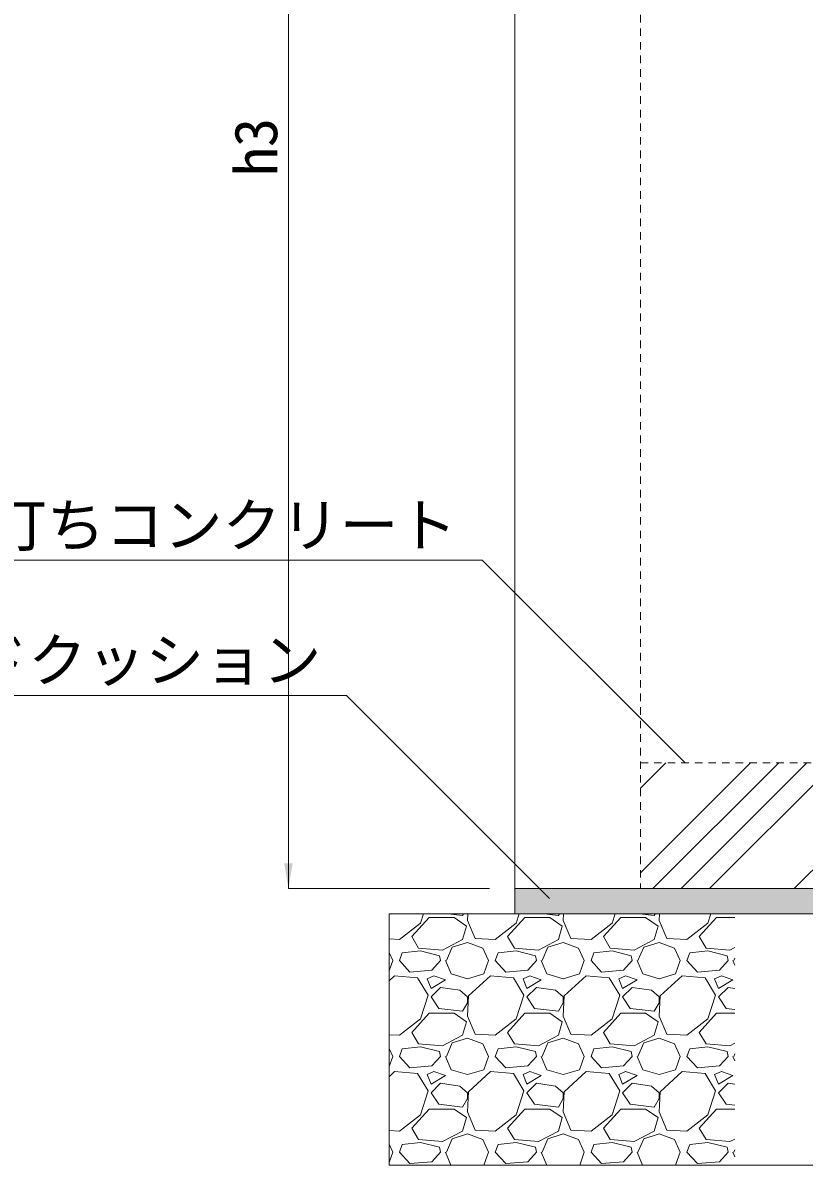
# Model space of a CAD drawing. Units: millimetres at full size, sheet at 1:20; details may follow other scales. Extents: x 77366 to 95666, y -7115 to 5664.
# Drawn here: x 78842 to 79463, y 2775 to 3684 of the extents above; entities that cross this region are included whole.
import ezdxf
from ezdxf.enums import TextEntityAlignment as Align

# ---------------------------------------------------------------- set-up
doc = ezdxf.new("R2010")
doc.units = ezdxf.units.MM
doc.header["$LTSCALE"] = 20
doc.linetypes.add('USER1', pattern=[0.54, 0.3, -0.24])
for name, color, linetype, lineweight in [('ハッチング', 7, 'Continuous', 5), ('基礎', 7, 'Continuous', 5), ('寸法線', 7, 'Continuous', 13), ('引出線', 4, 'Continuous', 13), ('本体', 2, 'Continuous', 20), ('補助線', 8, 'Continuous', 13)]:
    doc.layers.add(name, color=color, linetype=linetype, lineweight=lineweight)
doc.styles.add('ＭＳ ゴシック', font='')
doc.styles.get('ＭＳ ゴシック').set_extended_font_data('MS Gothic')

# ---------------------------------------------------------------- blocks, each defined once
blk = doc.blocks.new('filled_arrow')
at = {"color": 0, "linetype": 'Continuous', "lineweight": -2}
blk.add_solid([(7.5, 1.25), (0, 0), (7.5, -1.25)], dxfattribs=at)

msp = doc.modelspace()

# ---------------------------------------------------------------- hatches: boundary and pattern name
at = {"layer": 'ハッチング', "lineweight": 9}
h = msp.add_hatch(dxfattribs=at)
h.set_pattern_fill('USER', color=256, style=0, pattern_type=2)
h.set_pattern_definition([(45, (-7.5, 178.71), (-67.35192, 67.35192), []), (45, (14.95, 178.71), (-67.35192, 67.35192), []), (45, (37.4, 178.71), (-67.35192, 67.35192), []), (45, (59.85, 178.71), (-67.35192, 67.35192), [])])
h.paths.add_polyline_path([(79333.3, 3095.17), (79333.3, 2995.17), (79783.3, 2995.17), (79783.3, 3095.17)])
at = {"layer": '補助線'}
msp.add_hatch(color=7, dxfattribs=at).paths.add_polyline_path([(79883.3, 2975.17), (79883.3, 2995.17), (79233.3, 2995.17), (79233.3, 2975.17)])

# ---------------------------------------------------------------- linework, layer by layer
at = {"layer": '基礎', "color": 3, "lineweight": 13}
for p, q in [((79233.3, 2995.17), (79233.3, 2975.17)), ((79343.3, 2995.17), (79773.3, 2995.17)), ((79133.3, 2975.17), (79983.3, 2975.17)), ((79133.3, 2975.17), (79133.3, 2775.17)), ((79133.3, 2775.17), (79983.3, 2775.17))]:
    msp.add_line(p, q, dxfattribs=at)
at = {"layer": '基礎'}
for p, q in [((79151.45, 2957), (79165.17, 2972.24)), ((79158.31, 2967.67), (79160.71, 2975.17)), ((79165.17, 2972.24), (79184.98, 2972.24)), ((79180.11, 2975.17), (79191.84, 2973.76)), ((79184.98, 2972.24), (79194.89, 2965.38)), ((79191.84, 2973.76), (79192.62, 2975.17)), ((79195.9, 2975.17), (79195.65, 2969.95)), ((79227.65, 2957), (79241.37, 2972.24)), ((79234.51, 2967.67), (79236.91, 2975.17)), ((79241.37, 2972.24), (79261.18, 2972.24)), ((79256.31, 2975.17), (79268.04, 2973.76)), ((79261.18, 2972.24), (79271.09, 2965.38)), ((79268.04, 2973.76), (79268.82, 2975.17)), ((79272.1, 2975.17), (79271.85, 2969.95)), ((79303.85, 2957), (79317.57, 2972.24)), ((79310.71, 2967.67), (79313.11, 2975.17)), ((79317.57, 2972.24), (79337.38, 2972.24)), ((79332.51, 2975.17), (79344.24, 2973.76)), ((79337.38, 2972.24), (79347.29, 2965.38)), ((79344.24, 2973.76), (79345.02, 2975.17)), ((79348.3, 2975.17), (79348.05, 2969.95)), ((79380.05, 2957), (79393.77, 2972.24)), ((79386.91, 2967.67), (79389.31, 2975.17)), ((79393.77, 2972.24), (79408.3, 2972.24)), ((79141.55, 2954.71), (79158.31, 2967.67)), ((79194.89, 2965.38), (79191.84, 2954.71)), ((79195.65, 2969.95), (79201.75, 2955.48)), ((79217.75, 2954.71), (79234.51, 2967.67)), ((79271.09, 2965.38), (79268.04, 2954.71)), ((79271.85, 2969.95), (79277.95, 2955.48)), ((79293.95, 2954.71), (79310.71, 2967.67)), ((79347.29, 2965.38), (79344.24, 2954.71)), ((79348.05, 2969.95), (79354.15, 2955.48)), ((79370.15, 2954.71), (79386.91, 2967.67)), ((79133.3, 2955.11), (79141.55, 2954.71)), ((79156.79, 2947.86), (79151.45, 2957)), ((79191.84, 2954.71), (79175.84, 2946.33)), ((79201.75, 2955.48), (79217.75, 2954.71)), ((79232.99, 2947.86), (79227.65, 2957)), ((79268.04, 2954.71), (79252.04, 2946.33)), ((79277.95, 2955.48), (79293.95, 2954.71)), ((79309.19, 2947.86), (79303.85, 2957)), ((79344.24, 2954.71), (79328.24, 2946.33)), ((79354.15, 2955.48), (79370.15, 2954.71)), ((79385.39, 2947.86), (79380.05, 2957)), ((79158.31, 2945.57), (79143.83, 2944.05)), ((79175.84, 2946.33), (79156.79, 2947.86)), ((79173.55, 2941.76), (79158.31, 2945.57)), ((79178.89, 2937.95), (79183.46, 2948.62)), ((79183.46, 2948.62), (79195.65, 2952.43)), ((79195.65, 2952.43), (79207.84, 2947.86)), ((79207.84, 2947.86), (79212.41, 2937.95)), ((79234.51, 2945.57), (79220.03, 2944.05)), ((79252.04, 2946.33), (79232.99, 2947.86)), ((79249.75, 2941.76), (79234.51, 2945.57)), ((79255.09, 2937.95), (79259.66, 2948.62)), ((79259.66, 2948.62), (79271.85, 2952.43)), ((79271.85, 2952.43), (79284.04, 2947.86)), ((79284.04, 2947.86), (79288.61, 2937.95)), ((79310.71, 2945.57), (79296.23, 2944.05)), ((79328.24, 2946.33), (79309.19, 2947.86)), ((79325.95, 2941.76), (79310.71, 2945.57)), ((79331.29, 2937.95), (79335.86, 2948.62)), ((79335.86, 2948.62), (79348.05, 2952.43)), ((79348.05, 2952.43), (79360.24, 2947.86)), ((79360.24, 2947.86), (79364.81, 2937.95)), ((79386.91, 2945.57), (79372.43, 2944.05)), ((79404.44, 2946.33), (79385.39, 2947.86)), ((79402.15, 2941.76), (79386.91, 2945.57)), ((79408.3, 2948.35), (79404.44, 2946.33)), ((79133.3, 2944.27), (79136.21, 2937.95)), ((79133.3, 2929.78), (79136.21, 2937.95)), ((79141.55, 2937.95), (79143.83, 2944.05)), ((79149.93, 2928.81), (79141.55, 2937.95)), ((79174.31, 2937.95), (79167.46, 2930.33)), ((79174.31, 2937.95), (79173.55, 2941.76)), ((79178.12, 2937.95), (79182.7, 2927.28)), ((79208.6, 2927.28), (79212.41, 2937.95)), ((79217.75, 2937.95), (79220.03, 2944.05)), ((79226.13, 2928.81), (79217.75, 2937.95)), ((79250.51, 2937.95), (79243.66, 2930.33)), ((79250.51, 2937.95), (79249.75, 2941.76)), ((79254.32, 2937.95), (79258.9, 2927.28)), ((79284.8, 2927.28), (79288.61, 2937.95)), ((79293.95, 2937.95), (79296.23, 2944.05)), ((79302.33, 2928.81), (79293.95, 2937.95)), ((79326.71, 2937.95), (79319.86, 2930.33)), ((79326.71, 2937.95), (79325.95, 2941.76)), ((79330.52, 2937.95), (79335.1, 2927.28)), ((79361, 2927.28), (79364.81, 2937.95)), ((79370.15, 2937.95), (79372.43, 2944.05)), ((79378.53, 2928.81), (79370.15, 2937.95)), ((79402.91, 2937.95), (79396.06, 2930.33)), ((79402.91, 2937.95), (79402.15, 2941.76)), ((79406.72, 2937.95), (79408.3, 2934.28)), ((79407.49, 2937.95), (79408.3, 2939.84)), ((79167.46, 2930.33), (79149.93, 2928.81)), ((79182.7, 2927.28), (79195.65, 2923.47)), ((79195.65, 2923.47), (79208.6, 2927.28)), ((79243.66, 2930.33), (79226.13, 2928.81)), ((79258.9, 2927.28), (79271.85, 2923.47)), ((79271.85, 2923.47), (79284.8, 2927.28)), ((79319.86, 2930.33), (79302.33, 2928.81)), ((79335.1, 2927.28), (79348.05, 2923.47)), ((79348.05, 2923.47), (79361, 2927.28)), ((79396.06, 2930.33), (79378.53, 2928.81)), ((79137.74, 2925.76), (79133.3, 2921.7)), ((79156.03, 2924.23), (79137.74, 2925.76)), ((79164.41, 2910.52), (79156.03, 2924.23)), ((79168.98, 2925.76), (79163.65, 2923.47)), ((79163.65, 2923.47), (79166.69, 2915.85)), ((79166.69, 2915.85), (79178.12, 2922.71)), ((79178.12, 2922.71), (79168.98, 2925.76)), ((79213.94, 2925.76), (79196.41, 2909.76)), ((79232.23, 2924.23), (79213.94, 2925.76)), ((79240.61, 2910.52), (79232.23, 2924.23)), ((79245.18, 2925.76), (79239.85, 2923.47)), ((79239.85, 2923.47), (79242.89, 2915.85)), ((79242.89, 2915.85), (79254.32, 2922.71)), ((79254.32, 2922.71), (79245.18, 2925.76)), ((79290.14, 2925.76), (79272.61, 2909.76)), ((79308.43, 2924.23), (79290.14, 2925.76)), ((79316.81, 2910.52), (79308.43, 2924.23)), ((79321.38, 2925.76), (79316.05, 2923.47)), ((79316.05, 2923.47), (79319.09, 2915.85)), ((79319.09, 2915.85), (79330.52, 2922.71)), ((79330.52, 2922.71), (79321.38, 2925.76)), ((79366.34, 2925.76), (79348.81, 2909.76)), ((79384.63, 2924.23), (79366.34, 2925.76)), ((79393.01, 2910.52), (79384.63, 2924.23)), ((79397.58, 2925.76), (79392.25, 2923.47)), ((79392.25, 2923.47), (79395.29, 2915.85)), ((79395.29, 2915.85), (79406.72, 2922.71)), ((79406.72, 2922.71), (79397.58, 2925.76)), ((79158.31, 2891.47), (79164.41, 2910.52)), ((79174.31, 2916.61), (79166.69, 2908.99)), ((79166.69, 2908.99), (79172.79, 2899.85)), ((79189.55, 2914.33), (79174.31, 2916.61)), ((79195.65, 2908.99), (79189.55, 2914.33)), ((79196.41, 2909.76), (79195.65, 2893.75)), ((79195.65, 2904.42), (79195.65, 2908.99)), ((79234.51, 2891.47), (79240.61, 2910.52)), ((79250.51, 2916.61), (79242.89, 2908.99)), ((79242.89, 2908.99), (79248.99, 2899.85)), ((79265.75, 2914.33), (79250.51, 2916.61)), ((79271.85, 2908.99), (79265.75, 2914.33)), ((79272.61, 2909.76), (79271.85, 2893.75)), ((79271.85, 2904.42), (79271.85, 2908.99)), ((79310.71, 2891.47), (79316.81, 2910.52)), ((79326.71, 2916.61), (79319.09, 2908.99)), ((79319.09, 2908.99), (79325.19, 2899.85)), ((79341.95, 2914.33), (79326.71, 2916.61)), ((79348.05, 2908.99), (79341.95, 2914.33)), ((79348.81, 2909.76), (79348.05, 2893.75)), ((79348.05, 2904.42), (79348.05, 2908.99)), ((79386.91, 2891.47), (79393.01, 2910.52)), ((79402.91, 2916.61), (79395.29, 2908.99)), ((79395.29, 2908.99), (79401.39, 2899.85)), ((79408.3, 2915.81), (79402.91, 2916.61)), ((79172.79, 2899.85), (79191.84, 2897.56)), ((79191.84, 2897.56), (79195.65, 2904.42)), ((79248.99, 2899.85), (79268.04, 2897.56)), ((79268.04, 2897.56), (79271.85, 2904.42)), ((79325.19, 2899.85), (79344.24, 2897.56)), ((79344.24, 2897.56), (79348.05, 2904.42)), ((79401.39, 2899.85), (79408.3, 2899.02)), ((79141.55, 2878.51), (79158.31, 2891.47)), ((79151.45, 2880.8), (79165.17, 2896.04)), ((79165.17, 2896.04), (79184.98, 2896.04)), ((79184.98, 2896.04), (79194.89, 2889.18)), ((79195.65, 2893.75), (79201.75, 2879.28)), ((79217.75, 2878.51), (79234.51, 2891.47)), ((79227.65, 2880.8), (79241.37, 2896.04)), ((79241.37, 2896.04), (79261.18, 2896.04)), ((79261.18, 2896.04), (79271.09, 2889.18)), ((79271.85, 2893.75), (79277.95, 2879.28)), ((79293.95, 2878.51), (79310.71, 2891.47)), ((79303.85, 2880.8), (79317.57, 2896.04)), ((79317.57, 2896.04), (79337.38, 2896.04)), ((79337.38, 2896.04), (79347.29, 2889.18)), ((79348.05, 2893.75), (79354.15, 2879.28)), ((79370.15, 2878.51), (79386.91, 2891.47)), ((79380.05, 2880.8), (79393.77, 2896.04)), ((79393.77, 2896.04), (79408.3, 2896.04)), ((79194.89, 2889.18), (79191.84, 2878.51)), ((79271.09, 2889.18), (79268.04, 2878.51)), ((79347.29, 2889.18), (79344.24, 2878.51)), ((79133.3, 2878.91), (79141.55, 2878.51)), ((79156.79, 2871.66), (79151.45, 2880.8)), ((79191.84, 2878.51), (79175.84, 2870.13)), ((79178.89, 2861.75), (79183.46, 2872.42)), ((79183.46, 2872.42), (79195.65, 2876.23)), ((79195.65, 2876.23), (79207.84, 2871.66)), ((79201.75, 2879.28), (79217.75, 2878.51)), ((79232.99, 2871.66), (79227.65, 2880.8)), ((79268.04, 2878.51), (79252.04, 2870.13)), ((79255.09, 2861.75), (79259.66, 2872.42)), ((79259.66, 2872.42), (79271.85, 2876.23)), ((79271.85, 2876.23), (79284.04, 2871.66)), ((79277.95, 2879.28), (79293.95, 2878.51)), ((79309.19, 2871.66), (79303.85, 2880.8)), ((79344.24, 2878.51), (79328.24, 2870.13)), ((79331.29, 2861.75), (79335.86, 2872.42)), ((79335.86, 2872.42), (79348.05, 2876.23)), ((79348.05, 2876.23), (79360.24, 2871.66)), ((79354.15, 2879.28), (79370.15, 2878.51)), ((79385.39, 2871.66), (79380.05, 2880.8)), ((79408.3, 2872.15), (79404.44, 2870.13)), ((79133.3, 2868.07), (79136.21, 2861.75)), ((79141.55, 2861.75), (79143.83, 2867.85)), ((79158.31, 2869.37), (79143.83, 2867.85)), ((79175.84, 2870.13), (79156.79, 2871.66)), ((79173.55, 2865.56), (79158.31, 2869.37)), ((79174.31, 2861.75), (79173.55, 2865.56)), ((79207.84, 2871.66), (79212.41, 2861.75)), ((79217.75, 2861.75), (79220.03, 2867.85)), ((79234.51, 2869.37), (79220.03, 2867.85)), ((79252.04, 2870.13), (79232.99, 2871.66)), ((79249.75, 2865.56), (79234.51, 2869.37)), ((79250.51, 2861.75), (79249.75, 2865.56)), ((79284.04, 2871.66), (79288.61, 2861.75)), ((79293.95, 2861.75), (79296.23, 2867.85)), ((79310.71, 2869.37), (79296.23, 2867.85)), ((79328.24, 2870.13), (79309.19, 2871.66)), ((79325.95, 2865.56), (79310.71, 2869.37)), ((79326.71, 2861.75), (79325.95, 2865.56)), ((79360.24, 2871.66), (79364.81, 2861.75)), ((79370.15, 2861.75), (79372.43, 2867.85)), ((79386.91, 2869.37), (79372.43, 2867.85)), ((79404.44, 2870.13), (79385.39, 2871.66)), ((79402.15, 2865.56), (79386.91, 2869.37)), ((79402.91, 2861.75), (79402.15, 2865.56)), ((79407.49, 2861.75), (79408.3, 2863.64)), ((79133.3, 2853.58), (79136.21, 2861.75)), ((79149.93, 2852.61), (79141.55, 2861.75)), ((79167.46, 2854.13), (79149.93, 2852.61)), ((79174.31, 2861.75), (79167.46, 2854.13)), ((79178.12, 2861.75), (79182.7, 2851.08)), ((79208.6, 2851.08), (79212.41, 2861.75)), ((79226.13, 2852.61), (79217.75, 2861.75)), ((79243.66, 2854.13), (79226.13, 2852.61)), ((79250.51, 2861.75), (79243.66, 2854.13)), ((79254.32, 2861.75), (79258.9, 2851.08)), ((79284.8, 2851.08), (79288.61, 2861.75)), ((79302.33, 2852.61), (79293.95, 2861.75)), ((79319.86, 2854.13), (79302.33, 2852.61)), ((79326.71, 2861.75), (79319.86, 2854.13)), ((79330.52, 2861.75), (79335.1, 2851.08)), ((79361, 2851.08), (79364.81, 2861.75)), ((79378.53, 2852.61), (79370.15, 2861.75)), ((79396.06, 2854.13), (79378.53, 2852.61)), ((79402.91, 2861.75), (79396.06, 2854.13)), ((79406.72, 2861.75), (79408.3, 2858.08)), ((79137.74, 2849.56), (79133.3, 2845.5)), ((79156.03, 2848.03), (79137.74, 2849.56)), ((79164.41, 2834.32), (79156.03, 2848.03)), ((79168.98, 2849.56), (79163.65, 2847.27)), ((79163.65, 2847.27), (79166.69, 2839.65)), ((79166.69, 2839.65), (79178.12, 2846.51)), ((79178.12, 2846.51), (79168.98, 2849.56)), ((79182.7, 2851.08), (79195.65, 2847.27)), ((79195.65, 2847.27), (79208.6, 2851.08)), ((79213.94, 2849.56), (79196.41, 2833.56)), ((79232.23, 2848.03), (79213.94, 2849.56)), ((79240.61, 2834.32), (79232.23, 2848.03)), ((79245.18, 2849.56), (79239.85, 2847.27)), ((79239.85, 2847.27), (79242.89, 2839.65)), ((79242.89, 2839.65), (79254.32, 2846.51)), ((79254.32, 2846.51), (79245.18, 2849.56)), ((79258.9, 2851.08), (79271.85, 2847.27)), ((79271.85, 2847.27), (79284.8, 2851.08)), ((79290.14, 2849.56), (79272.61, 2833.56)), ((79308.43, 2848.03), (79290.14, 2849.56)), ((79316.81, 2834.32), (79308.43, 2848.03)), ((79321.38, 2849.56), (79316.05, 2847.27)), ((79316.05, 2847.27), (79319.09, 2839.65)), ((79319.09, 2839.65), (79330.52, 2846.51)), ((79330.52, 2846.51), (79321.38, 2849.56)), ((79335.1, 2851.08), (79348.05, 2847.27)), ((79348.05, 2847.27), (79361, 2851.08)), ((79366.34, 2849.56), (79348.81, 2833.56)), ((79384.63, 2848.03), (79366.34, 2849.56)), ((79393.01, 2834.32), (79384.63, 2848.03)), ((79397.58, 2849.56), (79392.25, 2847.27)), ((79392.25, 2847.27), (79395.29, 2839.65)), ((79395.29, 2839.65), (79406.72, 2846.51)), ((79406.72, 2846.51), (79397.58, 2849.56)), ((79174.31, 2840.41), (79166.69, 2832.79)), ((79189.55, 2838.13), (79174.31, 2840.41)), ((79195.65, 2832.79), (79189.55, 2838.13)), ((79250.51, 2840.41), (79242.89, 2832.79)), ((79265.75, 2838.13), (79250.51, 2840.41)), ((79271.85, 2832.79), (79265.75, 2838.13)), ((79326.71, 2840.41), (79319.09, 2832.79)), ((79341.95, 2838.13), (79326.71, 2840.41)), ((79348.05, 2832.79), (79341.95, 2838.13)), ((79402.91, 2840.41), (79395.29, 2832.79)), ((79408.3, 2839.61), (79402.91, 2840.41)), ((79158.31, 2815.27), (79164.41, 2834.32)), ((79166.69, 2832.79), (79172.79, 2823.65)), ((79191.84, 2821.36), (79195.65, 2828.22)), ((79196.41, 2833.56), (79195.65, 2817.55)), ((79195.65, 2828.22), (79195.65, 2832.79)), ((79234.51, 2815.27), (79240.61, 2834.32)), ((79242.89, 2832.79), (79248.99, 2823.65)), ((79268.04, 2821.36), (79271.85, 2828.22)), ((79272.61, 2833.56), (79271.85, 2817.55)), ((79271.85, 2828.22), (79271.85, 2832.79)), ((79310.71, 2815.27), (79316.81, 2834.32)), ((79319.09, 2832.79), (79325.19, 2823.65)), ((79344.24, 2821.36), (79348.05, 2828.22)), ((79348.81, 2833.56), (79348.05, 2817.55)), ((79348.05, 2828.22), (79348.05, 2832.79)), ((79386.91, 2815.27), (79393.01, 2834.32)), ((79395.29, 2832.79), (79401.39, 2823.65)), ((79151.45, 2804.6), (79165.17, 2819.84)), ((79165.17, 2819.84), (79184.98, 2819.84)), ((79172.79, 2823.65), (79191.84, 2821.36)), ((79184.98, 2819.84), (79194.89, 2812.98)), ((79195.65, 2817.55), (79201.75, 2803.08)), ((79227.65, 2804.6), (79241.37, 2819.84)), ((79241.37, 2819.84), (79261.18, 2819.84)), ((79248.99, 2823.65), (79268.04, 2821.36)), ((79261.18, 2819.84), (79271.09, 2812.98)), ((79271.85, 2817.55), (79277.95, 2803.08)), ((79303.85, 2804.6), (79317.57, 2819.84)), ((79317.57, 2819.84), (79337.38, 2819.84)), ((79325.19, 2823.65), (79344.24, 2821.36)), ((79337.38, 2819.84), (79347.29, 2812.98)), ((79348.05, 2817.55), (79354.15, 2803.08)), ((79380.05, 2804.6), (79393.77, 2819.84)), ((79393.77, 2819.84), (79408.3, 2819.84)), ((79401.39, 2823.65), (79408.3, 2822.82)), ((79141.55, 2802.31), (79158.31, 2815.27)), ((79194.89, 2812.98), (79191.84, 2802.31)), ((79217.75, 2802.31), (79234.51, 2815.27)), ((79271.09, 2812.98), (79268.04, 2802.31)), ((79293.95, 2802.31), (79310.71, 2815.27)), ((79347.29, 2812.98), (79344.24, 2802.31)), ((79370.15, 2802.31), (79386.91, 2815.27)), ((79133.3, 2802.71), (79141.55, 2802.31)), ((79156.79, 2795.46), (79151.45, 2804.6)), ((79191.84, 2802.31), (79175.84, 2793.93)), ((79183.46, 2796.22), (79195.65, 2800.03)), ((79195.65, 2800.03), (79207.84, 2795.46)), ((79201.75, 2803.08), (79217.75, 2802.31)), ((79232.99, 2795.46), (79227.65, 2804.6)), ((79268.04, 2802.31), (79252.04, 2793.93)), ((79259.66, 2796.22), (79271.85, 2800.03)), ((79271.85, 2800.03), (79284.04, 2795.46)), ((79277.95, 2803.08), (79293.95, 2802.31)), ((79309.19, 2795.46), (79303.85, 2804.6)), ((79344.24, 2802.31), (79328.24, 2793.93)), ((79335.86, 2796.22), (79348.05, 2800.03)), ((79348.05, 2800.03), (79360.24, 2795.46)), ((79354.15, 2803.08), (79370.15, 2802.31)), ((79385.39, 2795.46), (79380.05, 2804.6)), ((79133.3, 2791.87), (79136.21, 2785.55)), ((79141.55, 2785.55), (79143.83, 2791.65)), ((79158.31, 2793.17), (79143.83, 2791.65)), ((79175.84, 2793.93), (79156.79, 2795.46)), ((79173.55, 2789.36), (79158.31, 2793.17)), ((79178.89, 2785.55), (79183.46, 2796.22)), ((79207.84, 2795.46), (79212.41, 2785.55)), ((79217.75, 2785.55), (79220.03, 2791.65)), ((79234.51, 2793.17), (79220.03, 2791.65)), ((79252.04, 2793.93), (79232.99, 2795.46)), ((79249.75, 2789.36), (79234.51, 2793.17)), ((79255.09, 2785.55), (79259.66, 2796.22)), ((79284.04, 2795.46), (79288.61, 2785.55)), ((79293.95, 2785.55), (79296.23, 2791.65)), ((79310.71, 2793.17), (79296.23, 2791.65)), ((79328.24, 2793.93), (79309.19, 2795.46)), ((79325.95, 2789.36), (79310.71, 2793.17)), ((79331.29, 2785.55), (79335.86, 2796.22)), ((79360.24, 2795.46), (79364.81, 2785.55)), ((79370.15, 2785.55), (79372.43, 2791.65)), ((79386.91, 2793.17), (79372.43, 2791.65)), ((79404.44, 2793.93), (79385.39, 2795.46)), ((79402.15, 2789.36), (79386.91, 2793.17)), ((79408.3, 2795.95), (79404.44, 2793.93)), ((79133.3, 2777.38), (79136.21, 2785.55)), ((79149.93, 2776.41), (79141.55, 2785.55)), ((79174.31, 2785.55), (79167.46, 2777.93)), ((79174.31, 2785.55), (79173.55, 2789.36)), ((79178.12, 2785.55), (79182.57, 2775.17)), ((79208.71, 2775.17), (79212.41, 2785.55)), ((79226.13, 2776.41), (79217.75, 2785.55)), ((79250.51, 2785.55), (79243.66, 2777.93)), ((79250.51, 2785.55), (79249.75, 2789.36)), ((79254.32, 2785.55), (79258.77, 2775.17)), ((79284.91, 2775.17), (79288.61, 2785.55)), ((79302.33, 2776.41), (79293.95, 2785.55)), ((79326.71, 2785.55), (79319.86, 2777.93)), ((79326.71, 2785.55), (79325.95, 2789.36)), ((79330.52, 2785.55), (79334.97, 2775.17)), ((79361.11, 2775.17), (79364.81, 2785.55)), ((79378.53, 2776.41), (79370.15, 2785.55)), ((79402.91, 2785.55), (79396.06, 2777.93)), ((79402.91, 2785.55), (79402.15, 2789.36)), ((79406.72, 2785.55), (79408.3, 2781.88)), ((79407.49, 2785.55), (79408.3, 2787.44)), ((79167.46, 2777.93), (79149.93, 2776.41)), ((79243.66, 2777.93), (79226.13, 2776.41)), ((79319.86, 2777.93), (79302.33, 2776.41)), ((79396.06, 2777.93), (79378.53, 2776.41))]:
    msp.add_line(p, q, dxfattribs=at)
at = {"layer": '寸法線'}
for p, q in [((79053.3, 2995.17), (79053.3, 4175.17)), ((79213.3, 2995.17), (79053.3, 2995.17))]:
    msp.add_line(p, q, dxfattribs=at)
at = {"layer": '引出線'}
for points in [[(79368.79, 3095.17), (79207.33, 3256.63), (78728.47, 3256.63)], [(79260.9, 2987.28), (79099.44, 3148.74), (78711.21, 3148.74)]]:
    msp.add_lwpolyline(points, dxfattribs=at)
at = {"layer": '本体'}
for p, q in [((79233.3, 4025.17), (79233.3, 2995.17)), ((79233.3, 2995.17), (79883.3, 2995.17))]:
    msp.add_line(p, q, dxfattribs=at)
at = {"layer": '本体', "linetype": 'USER1', "lineweight": 9}
msp.add_line((79333.3, 4025.17), (79333.3, 2995.17), dxfattribs=at)
at = {"layer": '本体', "linetype": 'USER1', "lineweight": 13}
msp.add_line((79333.3, 3095.17), (79783.3, 3095.17), dxfattribs=at)

# ---------------------------------------------------------------- block references
at = {"layer": '寸法線', "xscale": 2.67, "yscale": 2.67, "rotation": 90}
msp.add_blockref('filled_arrow', (79053.3, 2995.17), dxfattribs=at)
at = {"layer": '引出線', "xscale": 0.133, "yscale": 0.133, "rotation": 135}
for p in [(79368.79, 3095.17), (79260.9, 2987.28)]:
    msp.add_blockref('filled_arrow', p, dxfattribs=at)

# ---------------------------------------------------------------- texts
at = {"layer": '寸法線', "style": 'ＭＳ ゴシック'}
msp.add_text('h3', height=34.18, rotation=90, dxfattribs=at).set_placement((79027.3, 3585.17), align=Align.MIDDLE_CENTER)
at = {"layer": '引出線', "style": 'ＭＳ ゴシック'}
for s, p in [('現場打ちコンクリート', (79187.33, 3301.48)), ('サンドクッション', (79079.44, 3194.13))]:
    msp.add_text(s, height=34.18, dxfattribs=at).set_placement(p, align=Align.TOP_RIGHT)

doc.saveas('drawing.dxf')
